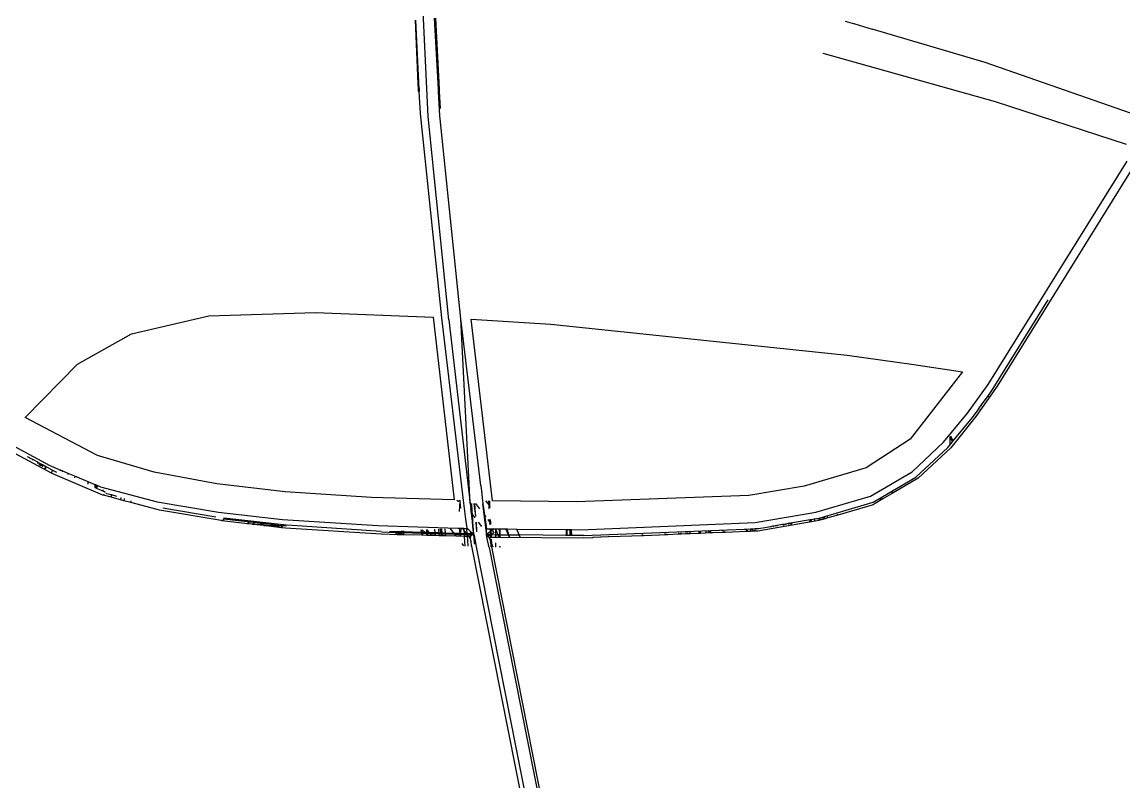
# Model space of a CAD drawing. Header units: metres. Extents: x 54.3 to 102.1, y 17 to 45.8.
# Drawn here: x 91.4102 to 91.6958, y 34.5335 to 34.7306 of the extents above; entities that cross this region are included whole.
import ezdxf

# ---------------------------------------------------------------- set-up
doc = ezdxf.new("R2010")
doc.units = ezdxf.units.M
doc.layers.add('Edges', color=7, linetype='Continuous')

# ---------------------------------------------------------------- blocks, each defined once
blk = doc.blocks.new('fr elevation')
for p, q in [((-3.40663, -1.72717), (-3.40839, -1.68967)), ((-3.40394, -1.72003), (-3.40496, -1.70169)), ((-3.4047, -1.70167), (-3.40376, -1.72003)), ((-3.40917, -1.71857), (-3.40991, -1.7022)), ((-3.40894, -1.72003), (-3.40978, -1.70219)), ((-3.29857, -1.7024), (-3.29676, -1.70291)), ((-3.29676, -1.70291), (-3.29677, -1.70294)), ((-3.29676, -1.70291), (-3.29608, -1.70311)), ((-3.29608, -1.70311), (-3.29609, -1.70314)), ((-3.29608, -1.70311), (-3.29156, -1.70447)), ((-3.26226, -1.71313), (-3.29156, -1.70447)), ((-3.3043, -1.71069), (-3.25965, -1.72322)), ((-3.22089, -1.72759), (-3.26226, -1.71313)), ((-3.40917, -1.71857), (-3.40894, -1.72003)), ((-3.40911, -1.72003), (-3.40917, -1.71857)), ((-3.40911, -1.72003), (-3.40894, -1.72003)), ((-3.40908, -1.7207), (-3.40911, -1.72003)), ((-3.40908, -1.7207), (-3.40891, -1.7207)), ((-3.40894, -1.72003), (-3.40891, -1.7207)), ((-3.40864, -1.72631), (-3.40891, -1.7207)), ((-3.40394, -1.72003), (-3.40376, -1.72003)), ((-3.40391, -1.7207), (-3.40394, -1.72003)), ((-3.40391, -1.7207), (-3.40373, -1.7207)), ((-3.40356, -1.72701), (-3.40391, -1.7207)), ((-3.40376, -1.72003), (-3.40373, -1.7207)), ((-3.40373, -1.7207), (-3.4035, -1.72505)), ((-3.25965, -1.72322), (-3.22568, -1.73432)), ((-3.40864, -1.72633), (-3.40864, -1.72631)), ((-3.40309, -1.77939), (-3.40864, -1.72633)), ((-3.40124, -1.77989), (-3.40663, -1.72717)), ((-3.40356, -1.72701), (-3.40351, -1.72701)), ((-3.40351, -1.72776), (-3.40356, -1.72701)), ((-3.39813, -1.77964), (-3.40351, -1.72776)), ((-3.2615, -1.79663), (-3.22543, -1.73869)), ((-3.22358, -1.7397), (-3.25914, -1.79705)), ((-3.26015, -1.79764), (-3.24594, -1.77468)), ((-3.48348, -1.78351), (-3.46347, -1.7788)), ((-3.46347, -1.7788), (-3.4358, -1.77796)), ((-3.4358, -1.77796), (-3.40536, -1.77922)), ((-3.40536, -1.77922), (-3.3999, -1.82656)), ((-3.39746, -1.82673), (-3.40309, -1.77939)), ((-3.40124, -1.77989), (-3.3957, -1.82748)), ((-3.3957, -1.82748), (-3.39813, -1.77964)), ((-3.39298, -1.82279), (-3.39813, -1.77964)), ((-3.38998, -1.82681), (-3.39544, -1.77973)), ((-3.39544, -1.77973), (-3.37484, -1.78099)), ((-3.37484, -1.78099), (-3.33272, -1.78544)), ((-3.49752, -1.79133), (-3.48348, -1.78351)), ((-3.33272, -1.78544), (-3.29799, -1.78906)), ((-3.29799, -1.78906), (-3.28075, -1.79141)), ((-3.51106, -1.8052), (-3.49752, -1.79133)), ((-3.26814, -1.79335), (-3.28168, -1.81084)), ((-3.28075, -1.79141), (-3.26814, -1.79335)), ((-3.2668, -1.80403), (-3.2615, -1.79663)), ((-3.25914, -1.79705), (-3.26469, -1.80495)), ((-3.26144, -1.79945), (-3.26015, -1.79764)), ((-3.26326, -1.80201), (-3.26144, -1.79945)), ((-3.26131, -1.79981), (-3.26144, -1.79945)), ((-3.27302, -1.81159), (-3.2668, -1.80403)), ((-3.26554, -1.8052), (-3.2641, -1.80318)), ((-3.2641, -1.80318), (-3.264, -1.80305)), ((-3.26404, -1.80329), (-3.2641, -1.80318)), ((-3.264, -1.80305), (-3.26379, -1.80275)), ((-3.264, -1.80305), (-3.26394, -1.80317)), ((-3.26379, -1.80275), (-3.26326, -1.80201)), ((-3.26372, -1.80288), (-3.26379, -1.80275)), ((-3.26326, -1.80201), (-3.26317, -1.80218)), ((-3.49231, -1.81504), (-3.51106, -1.8052)), ((-3.26469, -1.80495), (-3.27117, -1.81302)), ((-3.27052, -1.81123), (-3.26554, -1.8052)), ((-3.27142, -1.81023), (-3.27142, -1.81233)), ((-3.2707, -1.81146), (-3.27131, -1.81014)), ((-3.27052, -1.81123), (-3.27118, -1.81002)), ((-3.50458, -1.81773), (-3.51641, -1.81137)), ((-3.28168, -1.81084), (-3.29311, -1.81824)), ((-3.28117, -1.81924), (-3.27302, -1.81159)), ((-3.28025, -1.82067), (-3.27193, -1.81294)), ((-3.27117, -1.81302), (-3.27966, -1.82093)), ((-3.27193, -1.81294), (-3.27142, -1.81238)), ((-3.27142, -1.81233), (-3.2707, -1.81146)), ((-3.27142, -1.81233), (-3.27142, -1.81238)), ((-3.2707, -1.81146), (-3.27052, -1.81123)), ((-3.27066, -1.81155), (-3.2707, -1.81146)), ((-3.27046, -1.81132), (-3.27052, -1.81123)), ((-3.50424, -1.81961), (-3.51358, -1.81462)), ((-3.51053, -1.81531), (-3.51035, -1.81541)), ((-3.51035, -1.81541), (-3.51035, -1.81543)), ((-3.51035, -1.81541), (-3.50981, -1.81569)), ((-3.50981, -1.81569), (-3.50982, -1.81579)), ((-3.50981, -1.81569), (-3.50978, -1.81571)), ((-3.50978, -1.81571), (-3.50979, -1.81582)), ((-3.50978, -1.81571), (-3.50918, -1.81603)), ((-3.50918, -1.81603), (-3.50919, -1.81623)), ((-3.50918, -1.81603), (-3.50788, -1.81672)), ((-3.47759, -1.81941), (-3.49231, -1.81504)), ((-3.50788, -1.81672), (-3.50786, -1.81713)), ((-3.50788, -1.81672), (-3.50731, -1.81702)), ((-3.50731, -1.81751), (-3.50731, -1.81702)), ((-3.50731, -1.81702), (-3.50701, -1.81718)), ((-3.50705, -1.81769), (-3.50701, -1.81718)), ((-3.50701, -1.81718), (-3.50696, -1.81721)), ((-3.50696, -1.81721), (-3.507, -1.81772)), ((-3.50696, -1.81721), (-3.50685, -1.81727)), ((-3.50685, -1.81782), (-3.50685, -1.81727)), ((-3.50685, -1.81727), (-3.50657, -1.81741)), ((-3.50657, -1.81741), (-3.50657, -1.81801)), ((-3.50657, -1.81741), (-3.50581, -1.81782)), ((-3.50585, -1.81851), (-3.50581, -1.81782)), ((-3.50579, -1.81783), (-3.50583, -1.81852)), ((-3.50581, -1.81782), (-3.50579, -1.81783)), ((-3.50579, -1.81783), (-3.50395, -1.81881)), ((-3.50369, -1.8181), (-3.50458, -1.81773)), ((-3.50424, -1.81961), (-3.50395, -1.81881)), ((-3.50395, -1.81881), (-3.50311, -1.81924)), ((-3.50371, -1.81816), (-3.50369, -1.8181)), ((-3.50303, -1.81838), (-3.50369, -1.8181)), ((-3.50303, -1.81838), (-3.50304, -1.81848)), ((-3.50188, -1.81886), (-3.50303, -1.81838)), ((-3.50192, -1.81903), (-3.50188, -1.81886)), ((-3.50145, -1.81904), (-3.50188, -1.81886)), ((-3.50145, -1.81904), (-3.50146, -1.81926)), ((-3.49993, -1.81968), (-3.50145, -1.81904)), ((-3.29311, -1.81824), (-3.30917, -1.82303)), ((-3.50391, -1.81983), (-3.50424, -1.81961)), ((-3.49096, -1.8253), (-3.50391, -1.81983)), ((-3.50311, -1.81924), (-3.50312, -1.81941)), ((-3.50311, -1.81924), (-3.50297, -1.81933)), ((-3.49994, -1.82), (-3.49993, -1.81968)), ((-3.49818, -1.82042), (-3.49993, -1.81968)), ((-3.49818, -1.82042), (-3.49824, -1.82083)), ((-3.49476, -1.82185), (-3.49818, -1.82042)), ((-3.49477, -1.82252), (-3.49476, -1.82185)), ((-3.49295, -1.82261), (-3.49476, -1.82185)), ((-3.46136, -1.82236), (-3.47759, -1.81941)), ((-3.29202, -1.82563), (-3.28117, -1.81924)), ((-3.29126, -1.82715), (-3.28025, -1.82067)), ((-3.27966, -1.82093), (-3.28592, -1.82463)), ((-3.49295, -1.82261), (-3.493, -1.82339)), ((-3.49291, -1.82263), (-3.49295, -1.82261)), ((-3.49295, -1.82341), (-3.49291, -1.82263)), ((-3.49276, -1.82269), (-3.49291, -1.82263)), ((-3.49275, -1.82351), (-3.49276, -1.82269)), ((-3.49264, -1.82274), (-3.49276, -1.82269)), ((-3.49275, -1.82351), (-3.49267, -1.82317)), ((-3.49267, -1.82317), (-3.49273, -1.82352)), ((-3.49269, -1.82354), (-3.49267, -1.82317)), ((-3.49267, -1.82317), (-3.49264, -1.82274)), ((-3.4926, -1.82276), (-3.49267, -1.82317)), ((-3.4926, -1.82276), (-3.49264, -1.82274)), ((-3.4922, -1.82292), (-3.4926, -1.82276)), ((-3.49255, -1.82361), (-3.49259, -1.82359)), ((-3.49255, -1.82361), (-3.4922, -1.82292)), ((-3.49084, -1.82433), (-3.49255, -1.82361)), ((-3.49155, -1.8232), (-3.4922, -1.82292)), ((-3.49155, -1.8232), (-3.47683, -1.82706)), ((-3.49084, -1.82433), (-3.49084, -1.82395)), ((-3.49058, -1.82444), (-3.49084, -1.82433)), ((-3.49054, -1.82426), (-3.49058, -1.82444)), ((-3.4904, -1.82452), (-3.49058, -1.82444)), ((-3.49036, -1.82445), (-3.4904, -1.82452)), ((-3.49022, -1.8246), (-3.4904, -1.82452)), ((-3.49012, -1.82481), (-3.48995, -1.82488)), ((-3.44371, -1.82446), (-3.46136, -1.82236)), ((-3.42134, -1.82597), (-3.44371, -1.82446)), ((-3.39298, -1.82279), (-3.39273, -1.82498)), ((-3.30917, -1.82303), (-3.32355, -1.82538)), ((-3.28592, -1.82463), (-3.28877, -1.82631)), ((-3.28592, -1.82463), (-3.28656, -1.82463)), ((-3.49088, -1.8253), (-3.49096, -1.8253)), ((-3.49083, -1.82522), (-3.49088, -1.8253)), ((-3.49083, -1.82533), (-3.49088, -1.8253)), ((-3.49083, -1.82533), (-3.49083, -1.82522)), ((-3.49074, -1.82536), (-3.49083, -1.82533)), ((-3.49071, -1.82515), (-3.49074, -1.82536)), ((-3.4888, -1.82588), (-3.49074, -1.82536)), ((-3.48995, -1.82488), (-3.48875, -1.8252)), ((-3.48875, -1.8252), (-3.4888, -1.82588)), ((-3.48631, -1.82655), (-3.4888, -1.82588)), ((-3.48875, -1.8252), (-3.48738, -1.82556)), ((-3.48627, -1.82593), (-3.48631, -1.82655)), ((-3.48548, -1.82677), (-3.48631, -1.82655)), ((-3.48539, -1.82622), (-3.48548, -1.82677)), ((-3.48367, -1.82726), (-3.48548, -1.82677)), ((-3.48367, -1.82726), (-3.48363, -1.8268)), ((-3.47683, -1.82906), (-3.48367, -1.82726)), ((-3.47683, -1.82706), (-3.46094, -1.82975)), ((-3.3999, -1.82656), (-3.42134, -1.82597)), ((-3.39881, -1.82698), (-3.39918, -1.82661)), ((-3.39848, -1.82666), (-3.39881, -1.82698)), ((-3.39842, -1.82701), (-3.39857, -1.82955)), ((-3.39846, -1.82666), (-3.39842, -1.82701)), ((-3.3984, -1.82666), (-3.39842, -1.82701)), ((-3.39842, -1.82701), (-3.39823, -1.8287)), ((-3.39687, -1.83152), (-3.39746, -1.82673)), ((-3.3957, -1.82748), (-3.39556, -1.82875)), ((-3.39551, -1.82749), (-3.39529, -1.83023)), ((-3.39522, -1.82944), (-3.39537, -1.82749)), ((-3.39522, -1.82944), (-3.39534, -1.82749)), ((-3.39453, -1.82883), (-3.39471, -1.82751)), ((-3.39464, -1.82751), (-3.39453, -1.82883)), ((-3.39319, -1.82888), (-3.39423, -1.82752)), ((-3.39273, -1.82498), (-3.3927, -1.82513)), ((-3.3927, -1.82513), (-3.3925, -1.82681)), ((-3.3925, -1.82681), (-3.39242, -1.82757)), ((-3.39208, -1.83032), (-3.39242, -1.82757)), ((-3.39242, -1.82757), (-3.39199, -1.83044)), ((-3.39085, -1.82784), (-3.39164, -1.82681)), ((-3.39085, -1.82784), (-3.39097, -1.82681)), ((-3.39074, -1.82681), (-3.39068, -1.82806)), ((-3.3682, -1.82706), (-3.38998, -1.82681)), ((-3.32355, -1.82538), (-3.3682, -1.82706)), ((-3.30615, -1.82975), (-3.29202, -1.82563)), ((-3.30531, -1.83127), (-3.29126, -1.82715)), ((-3.29076, -1.82748), (-3.29126, -1.82782)), ((-3.28877, -1.82631), (-3.29076, -1.82748)), ((-3.2897, -1.82631), (-3.28877, -1.82631)), ((-3.47683, -1.82906), (-3.47683, -1.82909)), ((-3.47625, -1.82925), (-3.47683, -1.82906)), ((-3.46027, -1.83194), (-3.47625, -1.82925)), ((-3.47542, -1.82859), (-3.46161, -1.83093)), ((-3.46094, -1.82975), (-3.44438, -1.8316)), ((-3.39541, -1.83007), (-3.39556, -1.82875)), ((-3.39541, -1.83007), (-3.39529, -1.83023)), ((-3.39513, -1.83217), (-3.39541, -1.83007)), ((-3.39529, -1.83023), (-3.39513, -1.83217)), ((-3.39529, -1.83023), (-3.39516, -1.83039)), ((-3.39516, -1.83039), (-3.39522, -1.82944)), ((-3.39502, -1.83199), (-3.39516, -1.83039)), ((-3.39516, -1.83039), (-3.39455, -1.83119)), ((-3.39427, -1.83072), (-3.39453, -1.82883)), ((-3.39453, -1.82883), (-3.39443, -1.83001)), ((-3.39443, -1.83001), (-3.39437, -1.83089)), ((-3.39183, -1.83236), (-3.39208, -1.83032)), ((-3.39199, -1.83044), (-3.39208, -1.83032)), ((-3.39158, -1.83097), (-3.39199, -1.83044)), ((-3.39199, -1.83044), (-3.39183, -1.8316)), ((-3.39082, -1.82807), (-3.39085, -1.82784)), ((-3.39068, -1.82806), (-3.39085, -1.82784)), ((-3.39078, -1.82888), (-3.39082, -1.82807)), ((-3.39068, -1.82806), (-3.39066, -1.82857)), ((-3.39053, -1.82825), (-3.39068, -1.82806)), ((-3.32187, -1.83245), (-3.30615, -1.82975)), ((-3.30047, -1.83051), (-3.30301, -1.83125)), ((-3.30066, -1.83013), (-3.30047, -1.83051)), ((-3.29126, -1.82782), (-3.30047, -1.83051)), ((-3.45997, -1.83198), (-3.46027, -1.83194)), ((-3.45955, -1.83144), (-3.45997, -1.83198)), ((-3.45341, -1.83274), (-3.45997, -1.83198)), ((-3.45974, -1.83141), (-3.4596, -1.83144)), ((-3.44333, -1.8331), (-3.4596, -1.83127)), ((-3.4596, -1.83144), (-3.45955, -1.83144)), ((-3.45955, -1.83144), (-3.45273, -1.83221)), ((-3.45273, -1.83221), (-3.45341, -1.83274)), ((-3.45222, -1.83288), (-3.45341, -1.83274)), ((-3.45273, -1.83221), (-3.45152, -1.83235)), ((-3.45222, -1.83288), (-3.45152, -1.83235)), ((-3.45199, -1.8329), (-3.45222, -1.83288)), ((-3.44709, -1.83285), (-3.45199, -1.8329)), ((-3.44919, -1.83323), (-3.45199, -1.8329)), ((-3.45152, -1.83235), (-3.44463, -1.83321)), ((-3.44919, -1.83323), (-3.4466, -1.83322)), ((-3.44662, -1.83353), (-3.44919, -1.83323)), ((-3.44662, -1.83353), (-3.4466, -1.83322)), ((-3.4466, -1.83322), (-3.44658, -1.83291)), ((-3.4466, -1.83322), (-3.44463, -1.83321)), ((-3.4466, -1.83322), (-3.44463, -1.83325)), ((-3.44463, -1.83325), (-3.44572, -1.83354)), ((-3.44463, -1.83313), (-3.44463, -1.83321)), ((-3.4445, -1.83321), (-3.44463, -1.83325)), ((-3.44463, -1.83321), (-3.44463, -1.83325)), ((-3.44463, -1.83321), (-3.4445, -1.83321)), ((-3.44463, -1.83325), (-3.44463, -1.83376)), ((-3.44446, -1.8332), (-3.4445, -1.83321)), ((-3.44447, -1.83378), (-3.4444, -1.83321)), ((-3.44431, -1.83316), (-3.44446, -1.8332)), ((-3.4444, -1.83321), (-3.44446, -1.8332)), ((-3.4444, -1.83321), (-3.4444, -1.83315)), ((-3.44431, -1.83316), (-3.4444, -1.83321)), ((-3.4444, -1.83321), (-3.44395, -1.8332)), ((-3.44438, -1.8316), (-3.41966, -1.8332)), ((-3.44431, -1.83316), (-3.44395, -1.8332)), ((-3.44395, -1.8332), (-3.44329, -1.83328)), ((-3.41883, -1.83471), (-3.4432, -1.83312)), ((-3.41966, -1.8332), (-3.39897, -1.83388)), ((-3.39655, -1.83388), (-3.39687, -1.83152)), ((-3.39504, -1.83324), (-3.39513, -1.83217)), ((-3.39506, -1.83205), (-3.39502, -1.83199)), ((-3.39492, -1.83427), (-3.39504, -1.83228)), ((-3.39492, -1.83427), (-3.39504, -1.83324)), ((-3.39477, -1.83539), (-3.395, -1.83228)), ((-3.39428, -1.8323), (-3.3941, -1.83483)), ((-3.39402, -1.83474), (-3.39409, -1.8323)), ((-3.39369, -1.83231), (-3.39283, -1.83345)), ((-3.39183, -1.8316), (-3.39149, -1.83404)), ((-3.39153, -1.83514), (-3.39183, -1.83236)), ((-3.39061, -1.83224), (-3.39108, -1.83163)), ((-3.39061, -1.83224), (-3.39064, -1.83165)), ((-3.39057, -1.83301), (-3.39061, -1.83224)), ((-3.39048, -1.83241), (-3.39061, -1.83224)), ((-3.39051, -1.83165), (-3.39048, -1.83241)), ((-3.39027, -1.83268), (-3.39048, -1.83241)), ((-3.39048, -1.83241), (-3.39046, -1.83288)), ((-3.36711, -1.8343), (-3.32187, -1.83245)), ((-3.30634, -1.83206), (-3.3212, -1.83463)), ((-3.31794, -1.83343), (-3.31725, -1.83331)), ((-3.31725, -1.83331), (-3.31669, -1.83322)), ((-3.31725, -1.83331), (-3.31701, -1.83344)), ((-3.31669, -1.83322), (-3.31625, -1.83314)), ((-3.31669, -1.83322), (-3.31661, -1.83339)), ((-3.31625, -1.83314), (-3.31628, -1.83335)), ((-3.31625, -1.83314), (-3.31479, -1.83289)), ((-3.31479, -1.83289), (-3.31402, -1.83276)), ((-3.31479, -1.83289), (-3.31439, -1.8331)), ((-3.31402, -1.83276), (-3.31328, -1.83263)), ((-3.31388, -1.83304), (-3.31402, -1.83276)), ((-3.31328, -1.83263), (-3.31302, -1.83259)), ((-3.31328, -1.83263), (-3.31313, -1.83294)), ((-3.31302, -1.83259), (-3.31222, -1.83245)), ((-3.31256, -1.83284), (-3.31302, -1.83259)), ((-3.31259, -1.83287), (-3.31256, -1.83284)), ((-3.31256, -1.83284), (-3.31222, -1.83245)), ((-3.31252, -1.83286), (-3.31256, -1.83284)), ((-3.31222, -1.83245), (-3.30764, -1.83167)), ((-3.30773, -1.83224), (-3.30764, -1.83167)), ((-3.30764, -1.83167), (-3.30737, -1.83162)), ((-3.30737, -1.83162), (-3.30747, -1.83221)), ((-3.30737, -1.83162), (-3.30662, -1.83149)), ((-3.30634, -1.83206), (-3.30662, -1.83149)), ((-3.30662, -1.83149), (-3.30659, -1.83149)), ((-3.30659, -1.83149), (-3.30531, -1.83127)), ((-3.30436, -1.83164), (-3.30659, -1.83149)), ((-3.30539, -1.83194), (-3.30634, -1.83206)), ((-3.30436, -1.83164), (-3.30539, -1.83194)), ((-3.30408, -1.83156), (-3.30436, -1.83164)), ((-3.30408, -1.83156), (-3.30422, -1.831)), ((-3.30374, -1.83146), (-3.30408, -1.83156)), ((-3.304, -1.83095), (-3.30374, -1.83146)), ((-3.30301, -1.83125), (-3.30374, -1.83146)), ((-3.30301, -1.83125), (-3.30325, -1.83076)), ((-3.44463, -1.83376), (-3.44662, -1.83353)), ((-3.44447, -1.83378), (-3.44463, -1.83376)), ((-3.44362, -1.83388), (-3.44447, -1.83378)), ((-3.41882, -1.83547), (-3.44362, -1.83388)), ((-3.41459, -1.83558), (-3.41882, -1.83547)), ((-3.41873, -1.83488), (-3.41519, -1.83498)), ((-3.41536, -1.83481), (-3.41662, -1.83478)), ((-3.41536, -1.83481), (-3.41545, -1.83472)), ((-3.41519, -1.83498), (-3.41536, -1.83481)), ((-3.41436, -1.83484), (-3.41536, -1.83481)), ((-3.41459, -1.83558), (-3.41519, -1.83498)), ((-3.41519, -1.83498), (-3.41435, -1.83501)), ((-3.41432, -1.83558), (-3.41459, -1.83558)), ((-3.41436, -1.83484), (-3.41436, -1.83466)), ((-3.41435, -1.83501), (-3.41436, -1.83484)), ((-3.41416, -1.83485), (-3.41436, -1.83484)), ((-3.41432, -1.83558), (-3.41435, -1.83501)), ((-3.41435, -1.83501), (-3.41414, -1.83501)), ((-3.4141, -1.83559), (-3.41432, -1.83558)), ((-3.41417, -1.83465), (-3.41416, -1.83485)), ((-3.41416, -1.83485), (-3.41414, -1.83501)), ((-3.41396, -1.83485), (-3.41416, -1.83485)), ((-3.41414, -1.83501), (-3.4141, -1.83559)), ((-3.41414, -1.83501), (-3.41394, -1.83502)), ((-3.4139, -1.83559), (-3.4141, -1.83559)), ((-3.41396, -1.83485), (-3.41398, -1.83464)), ((-3.41394, -1.83502), (-3.41396, -1.83485)), ((-3.41374, -1.83486), (-3.41396, -1.83485)), ((-3.4139, -1.83559), (-3.41394, -1.83502)), ((-3.41394, -1.83502), (-3.41374, -1.83502)), ((-3.41375, -1.8356), (-3.4139, -1.83559)), ((-3.41374, -1.83502), (-3.41375, -1.8356)), ((-3.41343, -1.8356), (-3.41375, -1.8356)), ((-3.41374, -1.83463), (-3.41374, -1.83486)), ((-3.41374, -1.83486), (-3.41374, -1.83502)), ((-3.41346, -1.83487), (-3.41374, -1.83486)), ((-3.41374, -1.83502), (-3.41346, -1.83503)), ((-3.41346, -1.83487), (-3.41347, -1.83462)), ((-3.41346, -1.83503), (-3.41346, -1.83487)), ((-3.41311, -1.83488), (-3.41346, -1.83487)), ((-3.41343, -1.8356), (-3.41346, -1.83503)), ((-3.41346, -1.83503), (-3.4131, -1.83504)), ((-3.41308, -1.83561), (-3.41343, -1.8356)), ((-3.41312, -1.8346), (-3.41311, -1.83488)), ((-3.41311, -1.83488), (-3.4131, -1.83504)), ((-3.41305, -1.83488), (-3.41311, -1.83488)), ((-3.4131, -1.83504), (-3.41308, -1.83561)), ((-3.4131, -1.83504), (-3.41305, -1.83504)), ((-3.41305, -1.83561), (-3.41308, -1.83561)), ((-3.41305, -1.83459), (-3.41305, -1.83488)), ((-3.41305, -1.83488), (-3.41305, -1.83504)), ((-3.40837, -1.83501), (-3.41305, -1.83488)), ((-3.41305, -1.83504), (-3.41305, -1.83561)), ((-3.41305, -1.83504), (-3.40834, -1.83518)), ((-3.40822, -1.83572), (-3.41305, -1.83561)), ((-3.4085, -1.83436), (-3.40837, -1.83501)), ((-3.40838, -1.83436), (-3.40824, -1.83501)), ((-3.40824, -1.83501), (-3.40837, -1.83501)), ((-3.40837, -1.83501), (-3.40834, -1.83518)), ((-3.40834, -1.83518), (-3.40822, -1.83572)), ((-3.40834, -1.83518), (-3.4082, -1.83518)), ((-3.40733, -1.83504), (-3.40824, -1.83501)), ((-3.40824, -1.83501), (-3.4082, -1.83518)), ((-3.40809, -1.83574), (-3.40822, -1.83572)), ((-3.4082, -1.83435), (-3.40738, -1.83497)), ((-3.4082, -1.83518), (-3.40809, -1.83574)), ((-3.4082, -1.83518), (-3.4072, -1.83521)), ((-3.40696, -1.83576), (-3.40809, -1.83574)), ((-3.40738, -1.83497), (-3.40733, -1.83504)), ((-3.40733, -1.83504), (-3.4072, -1.83521)), ((-3.40701, -1.83505), (-3.40733, -1.83504)), ((-3.4072, -1.83521), (-3.40697, -1.83552)), ((-3.4072, -1.83521), (-3.407, -1.83521)), ((-3.40706, -1.83429), (-3.40701, -1.83505)), ((-3.40701, -1.83505), (-3.407, -1.83521)), ((-3.40684, -1.83505), (-3.40701, -1.83505)), ((-3.407, -1.83521), (-3.40697, -1.83552)), ((-3.407, -1.83521), (-3.40683, -1.83522)), ((-3.40697, -1.83552), (-3.40696, -1.83576)), ((-3.40697, -1.83552), (-3.40679, -1.83577)), ((-3.40679, -1.83577), (-3.40696, -1.83576)), ((-3.40679, -1.83438), (-3.40692, -1.83428)), ((-3.4069, -1.83428), (-3.40684, -1.83505)), ((-3.40684, -1.83505), (-3.40683, -1.83522)), ((-3.40627, -1.83507), (-3.40684, -1.83505)), ((-3.40683, -1.83522), (-3.40679, -1.83577)), ((-3.40683, -1.83522), (-3.40614, -1.83524)), ((-3.40627, -1.83507), (-3.40679, -1.83438)), ((-3.40571, -1.83579), (-3.40679, -1.83577)), ((-3.40614, -1.83524), (-3.40627, -1.83507)), ((-3.40487, -1.83511), (-3.40627, -1.83507)), ((-3.40571, -1.83579), (-3.40614, -1.83524)), ((-3.40614, -1.83524), (-3.40485, -1.83527)), ((-3.40479, -1.83582), (-3.40571, -1.83579)), ((-3.40496, -1.83418), (-3.40487, -1.83511)), ((-3.40487, -1.83511), (-3.40485, -1.83527)), ((-3.40387, -1.83514), (-3.40487, -1.83511)), ((-3.40485, -1.83527), (-3.40479, -1.83582)), ((-3.40485, -1.83527), (-3.40385, -1.8353)), ((-3.4038, -1.83584), (-3.40479, -1.83582)), ((-3.40396, -1.83413), (-3.40394, -1.83438)), ((-3.40394, -1.83438), (-3.40387, -1.83514)), ((-3.40387, -1.83514), (-3.40385, -1.8353)), ((-3.4033, -1.83515), (-3.40387, -1.83514)), ((-3.40385, -1.8353), (-3.4038, -1.83584)), ((-3.40385, -1.8353), (-3.40328, -1.83532)), ((-3.40323, -1.83585), (-3.4038, -1.83584)), ((-3.4033, -1.83515), (-3.40341, -1.8341)), ((-3.40328, -1.83532), (-3.4033, -1.83515)), ((-3.40311, -1.83516), (-3.4033, -1.83515)), ((-3.40323, -1.83585), (-3.40328, -1.83532)), ((-3.40328, -1.83532), (-3.40309, -1.83532)), ((-3.40304, -1.83586), (-3.40323, -1.83585)), ((-3.40322, -1.83409), (-3.40311, -1.83516)), ((-3.40311, -1.83516), (-3.40309, -1.83532)), ((-3.403, -1.83516), (-3.40311, -1.83516)), ((-3.403, -1.83516), (-3.40309, -1.83409)), ((-3.40309, -1.83532), (-3.40304, -1.83586)), ((-3.40309, -1.83532), (-3.40298, -1.83533)), ((-3.40294, -1.83586), (-3.40304, -1.83586)), ((-3.40298, -1.83533), (-3.403, -1.83516)), ((-3.40218, -1.83519), (-3.403, -1.83516)), ((-3.40294, -1.83586), (-3.40298, -1.83533)), ((-3.40298, -1.83533), (-3.40217, -1.83535)), ((-3.40212, -1.83588), (-3.40294, -1.83586)), ((-3.4023, -1.83404), (-3.40218, -1.83519)), ((-3.40218, -1.83519), (-3.40217, -1.8353)), ((-3.39986, -1.83525), (-3.40218, -1.83519)), ((-3.40217, -1.8353), (-3.40217, -1.83535)), ((-3.40217, -1.83535), (-3.40212, -1.83588)), ((-3.40217, -1.83535), (-3.39973, -1.83542)), ((-3.39932, -1.83595), (-3.40212, -1.83588)), ((-3.39986, -1.83525), (-3.40085, -1.83397)), ((-3.39973, -1.83542), (-3.39986, -1.83525)), ((-3.39845, -1.83529), (-3.39986, -1.83525)), ((-3.39932, -1.83595), (-3.39973, -1.83542)), ((-3.39973, -1.83542), (-3.39843, -1.83545)), ((-3.39839, -1.83599), (-3.39932, -1.83595)), ((-3.39897, -1.83388), (-3.39857, -1.83389)), ((-3.39857, -1.83389), (-3.39845, -1.83529)), ((-3.39857, -1.83389), (-3.39811, -1.8339)), ((-3.39845, -1.83529), (-3.39843, -1.83545)), ((-3.39822, -1.8353), (-3.39845, -1.83529)), ((-3.39843, -1.83545), (-3.39839, -1.83599)), ((-3.39843, -1.83545), (-3.39823, -1.83546)), ((-3.39827, -1.83598), (-3.39839, -1.83599)), ((-3.39823, -1.83546), (-3.39827, -1.83598)), ((-3.39822, -1.83598), (-3.39827, -1.83598)), ((-3.39822, -1.8353), (-3.39823, -1.83546)), ((-3.39823, -1.83546), (-3.39805, -1.83547)), ((-3.39811, -1.8339), (-3.39822, -1.8353)), ((-3.39805, -1.8353), (-3.39822, -1.8353)), ((-3.39727, -1.83601), (-3.39822, -1.83598)), ((-3.39811, -1.8339), (-3.39767, -1.83392)), ((-3.39731, -1.83532), (-3.39805, -1.8353)), ((-3.39805, -1.83547), (-3.3973, -1.83549)), ((-3.39767, -1.83392), (-3.3974, -1.83393)), ((-3.39737, -1.83432), (-3.39767, -1.83392)), ((-3.3974, -1.83393), (-3.39661, -1.83396)), ((-3.3974, -1.83393), (-3.39737, -1.83432)), ((-3.39737, -1.83432), (-3.39731, -1.83532)), ((-3.39659, -1.83534), (-3.39737, -1.83432)), ((-3.39659, -1.83534), (-3.39731, -1.83532)), ((-3.39731, -1.83532), (-3.3973, -1.83549)), ((-3.3973, -1.83549), (-3.39647, -1.83551)), ((-3.3973, -1.83549), (-3.39727, -1.83601)), ((-3.39727, -1.83601), (-3.39712, -1.83852)), ((-3.39645, -1.83604), (-3.39727, -1.83601)), ((-3.39661, -1.83396), (-3.39654, -1.83396)), ((-3.3965, -1.83534), (-3.39661, -1.83396)), ((-3.3965, -1.83534), (-3.39659, -1.83534)), ((-3.39649, -1.83548), (-3.39659, -1.83534)), ((-3.39655, -1.83388), (-3.39572, -1.83466)), ((-3.39654, -1.83396), (-3.39655, -1.83388)), ((-3.39572, -1.83466), (-3.39654, -1.83396)), ((-3.39567, -1.83537), (-3.3965, -1.83534)), ((-3.39649, -1.83548), (-3.3965, -1.83534)), ((-3.39647, -1.83551), (-3.39649, -1.83548)), ((-3.39605, -1.83605), (-3.39647, -1.83551)), ((-3.39647, -1.83551), (-3.39566, -1.83553)), ((-3.39645, -1.83604), (-3.39647, -1.83551)), ((-3.39637, -1.83699), (-3.39645, -1.83604)), ((-3.39605, -1.83605), (-3.39645, -1.83604)), ((-3.39568, -1.83654), (-3.39605, -1.83605)), ((-3.39578, -1.83606), (-3.39605, -1.83605)), ((-3.39564, -1.83597), (-3.39578, -1.83606)), ((-3.39568, -1.83654), (-3.39578, -1.83606)), ((-3.39572, -1.83466), (-3.39572, -1.8347)), ((-3.39572, -1.8347), (-3.39567, -1.83537)), ((-3.39572, -1.8347), (-3.39495, -1.83538)), ((-3.39495, -1.83538), (-3.39567, -1.83537)), ((-3.39567, -1.83537), (-3.39566, -1.83553)), ((-3.39566, -1.83553), (-3.39564, -1.83597)), ((-3.39566, -1.83553), (-3.39501, -1.83555)), ((-3.39501, -1.83555), (-3.39564, -1.83597)), ((-3.39564, -1.83597), (-3.39561, -1.83633)), ((-3.39485, -1.83549), (-3.39501, -1.83555)), ((-3.39501, -1.83555), (-3.39484, -1.83555)), ((-3.39477, -1.83539), (-3.39495, -1.83538)), ((-3.39485, -1.83549), (-3.39495, -1.83538)), ((-3.39477, -1.83539), (-3.39492, -1.83427)), ((-3.39477, -1.83539), (-3.39485, -1.83549)), ((-3.39484, -1.83555), (-3.39485, -1.83549)), ((-3.39485, -1.83549), (-3.39477, -1.83556)), ((-3.39484, -1.83555), (-3.39469, -1.83757)), ((-3.39484, -1.83555), (-3.39477, -1.83556)), ((-3.39474, -1.83553), (-3.39477, -1.83539)), ((-3.39477, -1.83556), (-3.39474, -1.83553)), ((-3.39477, -1.83556), (-3.39472, -1.83582)), ((-3.39469, -1.83623), (-3.39472, -1.83582)), ((-3.39472, -1.83582), (-3.39415, -1.83867)), ((-3.39456, -1.83801), (-3.39469, -1.83623)), ((-3.39153, -1.83514), (-3.39149, -1.83404)), ((-3.39149, -1.8352), (-3.39153, -1.83514)), ((-3.39151, -1.83538), (-3.39149, -1.8352)), ((-3.39151, -1.83538), (-3.3914, -1.83532)), ((-3.39149, -1.83556), (-3.39151, -1.83538)), ((-3.39149, -1.83404), (-3.39052, -1.83404)), ((-3.39149, -1.8352), (-3.3914, -1.83532)), ((-3.39132, -1.83542), (-3.39149, -1.83556)), ((-3.39137, -1.83618), (-3.39149, -1.83556)), ((-3.39149, -1.83556), (-3.39122, -1.83556)), ((-3.39149, -1.83556), (-3.39102, -1.83598)), ((-3.3914, -1.83532), (-3.39047, -1.83476)), ((-3.3914, -1.83532), (-3.39132, -1.83542)), ((-3.39102, -1.83598), (-3.39137, -1.83618)), ((-3.39082, -1.83892), (-3.39137, -1.83618)), ((-3.39047, -1.83476), (-3.39132, -1.83542)), ((-3.39132, -1.83542), (-3.39122, -1.83556)), ((-3.39122, -1.83556), (-3.39115, -1.83564)), ((-3.39122, -1.83556), (-3.39044, -1.83557)), ((-3.39115, -1.83564), (-3.39102, -1.83598)), ((-3.39044, -1.83564), (-3.39102, -1.83598)), ((-3.39102, -1.83598), (-3.39098, -1.83607)), ((-3.39098, -1.83607), (-3.39073, -1.83631)), ((-3.39098, -1.83607), (-3.39059, -1.837)), ((-3.39047, -1.83476), (-3.39052, -1.83404)), ((-3.39052, -1.83404), (-3.3904, -1.83404)), ((-3.39047, -1.83476), (-3.39037, -1.8347)), ((-3.39044, -1.83557), (-3.39047, -1.83476)), ((-3.39044, -1.83564), (-3.39044, -1.83557)), ((-3.39044, -1.83557), (-3.39034, -1.83559)), ((-3.39034, -1.83559), (-3.39044, -1.83564)), ((-3.3904, -1.83631), (-3.39044, -1.83564)), ((-3.3904, -1.83404), (-3.39037, -1.8347)), ((-3.3904, -1.83404), (-3.38955, -1.83404)), ((-3.38955, -1.83404), (-3.39037, -1.8347)), ((-3.39037, -1.8347), (-3.38998, -1.83446)), ((-3.39037, -1.8347), (-3.39031, -1.83557)), ((-3.39034, -1.83559), (-3.39031, -1.83557)), ((-3.38956, -1.83514), (-3.39031, -1.83557)), ((-3.39031, -1.83557), (-3.3903, -1.83631)), ((-3.39031, -1.83557), (-3.38914, -1.83558)), ((-3.38998, -1.83446), (-3.38956, -1.83514)), ((-3.38955, -1.83404), (-3.38923, -1.83404)), ((-3.38914, -1.83416), (-3.38923, -1.83404)), ((-3.38923, -1.83404), (-3.38914, -1.83404)), ((-3.38914, -1.83404), (-3.38905, -1.83404)), ((-3.38914, -1.83404), (-3.38914, -1.83416)), ((-3.38897, -1.83438), (-3.38914, -1.83416)), ((-3.38914, -1.83416), (-3.38914, -1.83558)), ((-3.38914, -1.83558), (-3.38846, -1.83559)), ((-3.38844, -1.83563), (-3.38914, -1.83558)), ((-3.38914, -1.83558), (-3.38914, -1.83631)), ((-3.38905, -1.83404), (-3.38821, -1.83405)), ((-3.38846, -1.83559), (-3.38897, -1.83438)), ((-3.38844, -1.83563), (-3.38846, -1.83559)), ((-3.38846, -1.83559), (-3.38817, -1.83559)), ((-3.38815, -1.83631), (-3.38844, -1.83563)), ((-3.38821, -1.83564), (-3.38844, -1.83563)), ((-3.38821, -1.83405), (-3.38817, -1.83559)), ((-3.38821, -1.83405), (-3.38807, -1.83405)), ((-3.38817, -1.83564), (-3.38821, -1.83564)), ((-3.38817, -1.83559), (-3.38817, -1.83564)), ((-3.38817, -1.83559), (-3.38804, -1.83559)), ((-3.38817, -1.83564), (-3.38815, -1.83631)), ((-3.38804, -1.83564), (-3.38817, -1.83564)), ((-3.38807, -1.83405), (-3.38804, -1.83559)), ((-3.38807, -1.83405), (-3.3865, -1.83407)), ((-3.38804, -1.83559), (-3.38804, -1.83564)), ((-3.38804, -1.83559), (-3.38582, -1.83561)), ((-3.38804, -1.83564), (-3.38802, -1.83632)), ((-3.3858, -1.83566), (-3.38804, -1.83564)), ((-3.38582, -1.83561), (-3.3865, -1.83407)), ((-3.3865, -1.83407), (-3.38639, -1.83407)), ((-3.38573, -1.83561), (-3.38639, -1.83407)), ((-3.38639, -1.83407), (-3.38617, -1.83408)), ((-3.38573, -1.83561), (-3.38617, -1.83408)), ((-3.38617, -1.83408), (-3.38366, -1.83411)), ((-3.3858, -1.83566), (-3.38582, -1.83561)), ((-3.38582, -1.83561), (-3.38573, -1.83561)), ((-3.38554, -1.83625), (-3.3858, -1.83566)), ((-3.38571, -1.83566), (-3.3858, -1.83566)), ((-3.38571, -1.83566), (-3.38573, -1.83561)), ((-3.38573, -1.83561), (-3.38302, -1.83564)), ((-3.38302, -1.83564), (-3.38571, -1.83566)), ((-3.38568, -1.83577), (-3.38571, -1.83566)), ((-3.38554, -1.83625), (-3.38568, -1.83577)), ((-3.38548, -1.83625), (-3.38568, -1.83577)), ((-3.38302, -1.83564), (-3.38366, -1.83411)), ((-3.38366, -1.83411), (-3.37075, -1.83425)), ((-3.37079, -1.83576), (-3.38302, -1.83564)), ((-3.3828, -1.83619), (-3.38302, -1.83564)), ((-3.37079, -1.83576), (-3.37075, -1.83425)), ((-3.37079, -1.83591), (-3.37079, -1.83576)), ((-3.37071, -1.83576), (-3.37079, -1.83576)), ((-3.37075, -1.83425), (-3.37067, -1.83425)), ((-3.37067, -1.83425), (-3.37071, -1.83576)), ((-3.37071, -1.83576), (-3.37071, -1.83591)), ((-3.36982, -1.83577), (-3.37071, -1.83576)), ((-3.37067, -1.83425), (-3.36982, -1.83426)), ((-3.36982, -1.83577), (-3.36982, -1.83426)), ((-3.36982, -1.83426), (-3.36969, -1.83427)), ((-3.36982, -1.83589), (-3.36982, -1.83577)), ((-3.36962, -1.83578), (-3.36982, -1.83577)), ((-3.36962, -1.83578), (-3.36969, -1.83427)), ((-3.36969, -1.83427), (-3.36944, -1.83427)), ((-3.36962, -1.83589), (-3.36962, -1.83578)), ((-3.36938, -1.83578), (-3.36962, -1.83578)), ((-3.36938, -1.83578), (-3.36944, -1.83427)), ((-3.36944, -1.83427), (-3.36711, -1.8343)), ((-3.36937, -1.83588), (-3.36938, -1.83578)), ((-3.36627, -1.83581), (-3.36938, -1.83578)), ((-3.36627, -1.83581), (-3.32462, -1.83416)), ((-3.36195, -1.83623), (-3.36391, -1.83634)), ((-3.35992, -1.83612), (-3.36195, -1.83623)), ((-3.36195, -1.83623), (-3.36193, -1.8363)), ((-3.3508, -1.83584), (-3.35992, -1.83612)), ((-3.35988, -1.83621), (-3.35992, -1.83612)), ((-3.3508, -1.83584), (-3.35126, -1.83564)), ((-3.34463, -1.83559), (-3.3508, -1.83584)), ((-3.3454, -1.83531), (-3.34463, -1.83559)), ((-3.34171, -1.83547), (-3.34463, -1.83559)), ((-3.34171, -1.83547), (-3.34169, -1.83511)), ((-3.34106, -1.83544), (-3.34171, -1.83547)), ((-3.34106, -1.83544), (-3.34103, -1.83507)), ((-3.33982, -1.83539), (-3.34106, -1.83544)), ((-3.3398, -1.835), (-3.33982, -1.83539)), ((-3.33938, -1.83538), (-3.33982, -1.83539)), ((-3.33938, -1.83538), (-3.33936, -1.83498)), ((-3.33872, -1.83535), (-3.33938, -1.83538)), ((-3.33876, -1.83494), (-3.33872, -1.83535)), ((-3.33649, -1.83526), (-3.33872, -1.83535)), ((-3.33643, -1.83481), (-3.33649, -1.83526)), ((-3.33607, -1.83524), (-3.33649, -1.83526)), ((-3.33607, -1.83524), (-3.33601, -1.83479)), ((-3.33475, -1.83519), (-3.33607, -1.83524)), ((-3.33469, -1.83472), (-3.33475, -1.83519)), ((-3.33327, -1.83513), (-3.33475, -1.83519)), ((-3.33414, -1.83469), (-3.33327, -1.83513)), ((-3.33378, -1.83467), (-3.33292, -1.83511)), ((-3.33292, -1.83511), (-3.33327, -1.83513)), ((-3.32957, -1.83497), (-3.33292, -1.83511)), ((-3.32957, -1.83497), (-3.3305, -1.83449)), ((-3.32409, -1.83475), (-3.32957, -1.83497)), ((-3.32462, -1.83416), (-3.32416, -1.83413)), ((-3.32413, -1.83441), (-3.32462, -1.83416)), ((-3.32416, -1.83413), (-3.32306, -1.83407)), ((-3.32416, -1.83413), (-3.32413, -1.83441)), ((-3.32413, -1.83441), (-3.32409, -1.83475)), ((-3.32353, -1.83473), (-3.32413, -1.83441)), ((-3.32353, -1.83473), (-3.32409, -1.83475)), ((-3.32306, -1.83471), (-3.32353, -1.83473)), ((-3.32306, -1.83407), (-3.32255, -1.83404)), ((-3.32306, -1.83407), (-3.32306, -1.83471)), ((-3.3226, -1.83469), (-3.32306, -1.83471)), ((-3.3226, -1.83469), (-3.32255, -1.83404)), ((-3.32241, -1.83468), (-3.3226, -1.83469)), ((-3.32255, -1.83404), (-3.32248, -1.83404)), ((-3.32248, -1.83404), (-3.32187, -1.83401)), ((-3.32241, -1.83468), (-3.32248, -1.83404)), ((-3.32187, -1.83466), (-3.32241, -1.83468)), ((-3.32187, -1.83401), (-3.32103, -1.83396)), ((-3.32187, -1.83466), (-3.32187, -1.83401)), ((-3.3212, -1.83463), (-3.32187, -1.83466)), ((-3.32103, -1.83396), (-3.32051, -1.83387)), ((-3.32051, -1.83387), (-3.32047, -1.83389)), ((-3.32047, -1.83389), (-3.31939, -1.83368)), ((-3.31939, -1.83368), (-3.3194, -1.83375)), ((-3.31939, -1.83368), (-3.31794, -1.83343)), ((-3.31794, -1.83343), (-3.31774, -1.83353)), ((-3.39734, -1.83851), (-3.39784, -1.83786)), ((-3.39626, -1.83855), (-3.39637, -1.83699)), ((-3.39556, -1.83717), (-3.39568, -1.83654)), ((-3.39556, -1.83717), (-3.39547, -1.83858)), ((-3.39527, -1.83858), (-3.39556, -1.83717)), ((-3.38199, -1.90568), (-3.39527, -1.83858)), ((-3.39469, -1.83757), (-3.3947, -1.83778)), ((-3.3947, -1.83778), (-3.39467, -1.83784)), ((-3.3941, -1.83875), (-3.39415, -1.83867)), ((-3.38081, -1.90602), (-3.3941, -1.83875)), ((-3.39082, -1.83892), (-3.37745, -1.90652)), ((-3.39073, -1.83631), (-3.39059, -1.837)), ((-3.3904, -1.83631), (-3.39073, -1.83631)), ((-3.39059, -1.837), (-3.39029, -1.83844)), ((-3.39059, -1.837), (-3.39034, -1.83762)), ((-3.3903, -1.83631), (-3.3904, -1.83631)), ((-3.39034, -1.83762), (-3.39039, -1.83661)), ((-3.39034, -1.83762), (-3.39023, -1.83789)), ((-3.39029, -1.83844), (-3.39034, -1.83762)), ((-3.38914, -1.83631), (-3.3903, -1.83631)), ((-3.39029, -1.83844), (-3.39023, -1.83875)), ((-3.39028, -1.83877), (-3.39029, -1.83844)), ((-3.39028, -1.8367), (-3.39023, -1.83789)), ((-3.39023, -1.83789), (-3.38986, -1.83876)), ((-3.39023, -1.83789), (-3.39019, -1.83875)), ((-3.39023, -1.83875), (-3.37686, -1.90635)), ((-3.3883, -1.83631), (-3.38914, -1.83631)), ((-3.38914, -1.83768), (-3.38914, -1.83879)), ((-3.38815, -1.83631), (-3.3883, -1.83631)), ((-3.38802, -1.83632), (-3.38815, -1.83631)), ((-3.3881, -1.83858), (-3.38809, -1.83883)), ((-3.36643, -1.83648), (-3.38802, -1.83632)), ((-3.38796, -1.83869), (-3.38796, -1.83883)), ((-3.36401, -1.83638), (-3.36643, -1.83648)), ((-3.36391, -1.83634), (-3.36401, -1.83638)), ((-3.36401, -1.83638), (-3.36401, -1.83635)), ((-3.36391, -1.83634), (-3.36391, -1.83638))]:
    blk.add_line(p, q)

msp = doc.modelspace()

# ---------------------------------------------------------------- block references
at = {"layer": 'Edges'}
msp.add_blockref('fr elevation', (94.92205, 36.43321), dxfattribs=at)

doc.saveas('drawing.dxf')
